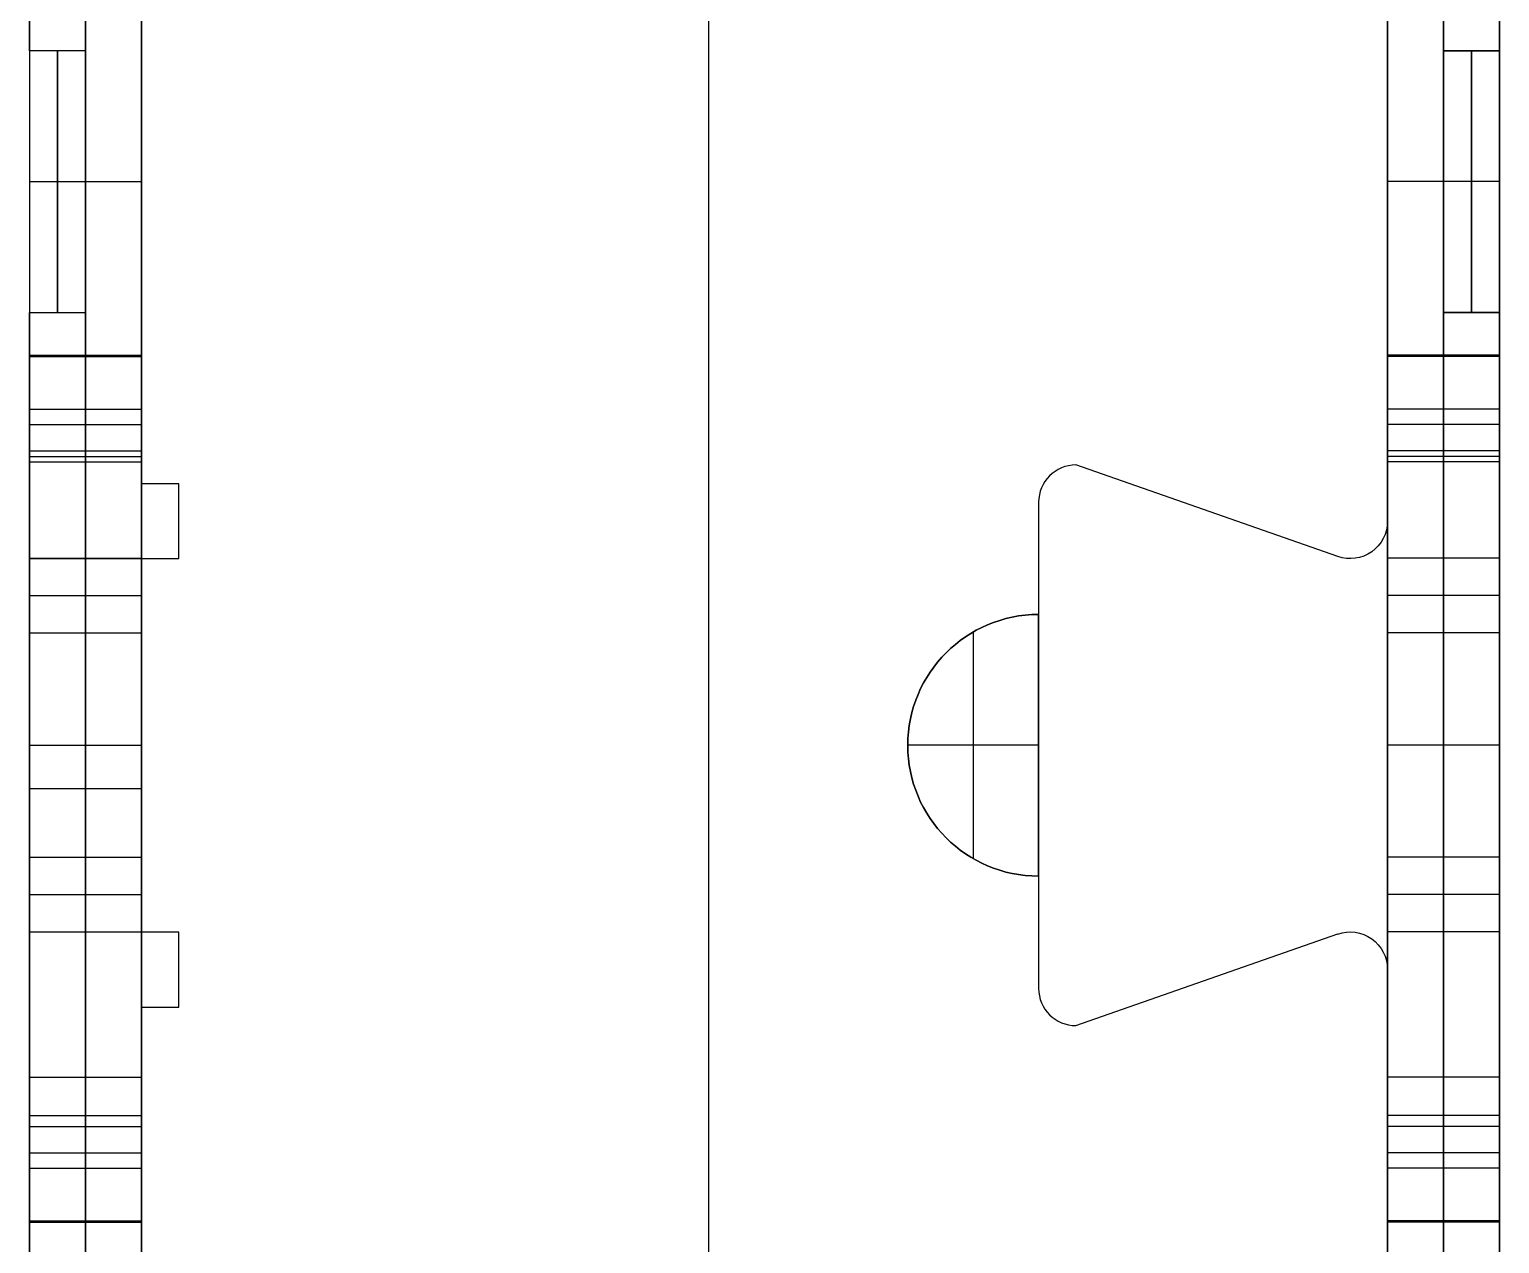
# Model space of a CAD drawing. Extents: x -2580 to -2312, y -43168 to -40231.
# Drawn here: x -2579.5 to -2343.5, y -41975.1 to -41780.2 of the extents above; entities that cross this region are included whole.
import ezdxf

# ---------------------------------------------------------------- set-up
doc = ezdxf.new("R2010")
doc.units = 0
doc.layers.add('ENDS', color=40, linetype='CONTINUOUS')

# ---------------------------------------------------------------- blocks, each defined once
blk = doc.blocks.new('SKYLARK200_END-XXXS-1')
at = {"layer": 'ENDS'}
for p, q in [((-159, -1468.13, 264), (-159, -2068.04, 264)), ((-159, -1468.13, 282), (-159, -2068.04, 282)), ((-50, -2068.03, 141), (-50, -1468.03, 141)), ((-32, -2068.03, 141), (-32, -1468.03, 141)), ((-250, -1621.63, 282), (-250, -1486.08, 282)), ((-250, -1621.63, 264), (-250, -1486.08, 264)), ((-250, -1621.63, 273), (-250, -1486.08, 273)), ((-50, -1486.07, 282), (-50, -1627.66, 282)), ((-50, -1486.07, 264), (-50, -1627.66, 264)), ((-50, -1486.07, 273), (-50, -1627.66, 273)), ((-250, -1524.03, 141), (-250, -2012.03, 141)), ((-268, -1534.13, 56), (-268, -1552.13, 56)), ((-268, -1552.13, 226), (-268, -1534.13, 226)), ((-259, -1612.13, 226), (-259, -1534.13, 226)), ((-259, -1534.13, 56), (-259, -1612.13, 56)), ((-250, -1612.13, 226), (-250, -1534.13, 226)), ((-250, -1534.13, 56), (-250, -1612.13, 56)), ((-50, -1612.13, 56), (-50, -1534.13, 56)), ((-50, -1534.13, 226), (-50, -1612.13, 226)), ((-41, -1534.13, 226), (-41, -1552.13, 226)), ((-41, -1552.13, 56), (-41, -1534.13, 56)), ((-32, -1534.13, 226), (-32, -1552.13, 226)), ((-32, -1552.13, 56), (-32, -1534.13, 56)), ((-268, -1545.01, 141), (-268, -1991.05, 141)), ((-259, -1552.13, 56), (-268, -1552.13, 56)), ((-259, -1552.13, 226), (-268, -1552.13, 226)), ((-259, -1594.13, 56), (-259, -1552.13, 56)), ((-259, -1552.13, 226), (-259, -1594.13, 226)), ((-41, -1552.13, 226), (-32, -1552.13, 226)), ((-41, -1594.13, 226), (-41, -1552.13, 226)), ((-32, -1552.13, 56), (-41, -1552.13, 56)), ((-41, -1552.13, 56), (-41, -1594.13, 56)), ((-259, -1591.31, 66.5), (-259, -1554.94, 66.5)), ((-259, -1591.31, 215.5), (-259, -1554.94, 215.5)), ((-250, -1553.86, 282), (-250, -1553.86, 264)), ((-41, -1591.31, 215.5), (-41, -1554.94, 215.5)), ((-41, -1554.94, 66.5), (-41, -1591.31, 66.5)), ((-50, -1556.87, 282), (-50, -1556.87, 264)), ((-268, -1573.13, 77), (-259, -1573.13, 77)), ((-268, -1573.13, 205), (-259, -1573.13, 205)), ((-259, -1573.13, 226), (-250, -1573.13, 226)), ((-259, -1573.13, 56), (-259, -1573.13, 77)), ((-259, -1573.13, 56), (-250, -1573.13, 56)), ((-259, -1573.13, 226), (-259, -1573.13, 205)), ((-41, -1573.13, 226), (-50, -1573.13, 226)), ((-41, -1573.13, 56), (-50, -1573.13, 56)), ((-32, -1573.13, 205), (-41, -1573.13, 205)), ((-41, -1573.13, 226), (-41, -1573.13, 205)), ((-32, -1573.13, 77), (-41, -1573.13, 77)), ((-41, -1573.13, 56), (-41, -1573.13, 77)), ((-268, -1612.13, 226), (-268, -1594.13, 226)), ((-268, -1594.13, 56), (-259, -1594.13, 56)), ((-268, -1594.13, 56), (-268, -1612.13, 56)), ((-268, -1594.13, 226), (-259, -1594.13, 226)), ((-32, -1594.13, 226), (-41, -1594.13, 226)), ((-41, -1594.13, 56), (-32, -1594.13, 56)), ((-41, -1594.13, 226), (-41, -1612.13, 226)), ((-41, -1612.13, 56), (-41, -1594.13, 56)), ((-32, -1612.13, 56), (-32, -1594.13, 56)), ((-32, -1594.13, 226), (-32, -1612.13, 226)), ((-268, -1600.98, 0), (-268, -1740.18, 0)), ((-268, -1600.98, 0), (-250, -1600.98, 0)), ((-268, -1633.58, 282), (-268, -1600.98, 282)), ((-268, -1600.98, 282), (-250, -1600.98, 282)), ((-268, -1601.04, 281.13), (-250, -1601.04, 281.13)), ((-268, -1601.04, 0.87), (-250, -1601.04, 0.87)), ((-268, -1601.23, 280.28), (-250, -1601.23, 280.28)), ((-268, -1601.23, 280.28), (-268, -1618.13, 232)), ((-268, -1618.13, 50), (-268, -1601.23, 1.72)), ((-268, -1601.23, 1.72), (-250, -1601.23, 1.72)), ((-259, -1600.98, 0), (-259, -1740.18, 0)), ((-259, -1633.58, 282), (-259, -1600.98, 282)), ((-259, -1601.23, 280.28), (-259, -1618.13, 232)), ((-259, -1618.13, 50), (-259, -1601.23, 1.72)), ((-250, -1600.98, 0), (-250, -1740.18, 0)), ((-250, -1633.58, 282), (-250, -1600.98, 282)), ((-250, -1601.23, 280.28), (-250, -1618.13, 232)), ((-250, -1618.13, 50), (-250, -1601.23, 1.72)), ((-32, -1600.98, 0), (-50, -1600.98, 0)), ((-50, -1633.58, 0), (-50, -1600.98, 0)), ((-32, -1600.98, 282), (-50, -1600.98, 282)), ((-50, -1600.98, 282), (-50, -1633.58, 282)), ((-32, -1601.04, 0.87), (-50, -1601.04, 0.87)), ((-32, -1601.04, 281.13), (-50, -1601.04, 281.13)), ((-32, -1601.23, 1.72), (-50, -1601.23, 1.72)), ((-50, -1601.23, 1.72), (-50, -1618.13, 50)), ((-32, -1601.23, 280.28), (-50, -1601.23, 280.28)), ((-50, -1618.13, 232), (-50, -1601.23, 280.28)), ((-41, -1633.58, 0), (-41, -1600.98, 0)), ((-41, -1600.98, 282), (-41, -1633.58, 282)), ((-41, -1601.23, 1.72), (-41, -1618.13, 50)), ((-41, -1618.13, 232), (-41, -1601.23, 280.28)), ((-32, -1633.58, 0), (-32, -1600.98, 0)), ((-32, -1600.98, 282), (-32, -1633.58, 282)), ((-32, -1601.23, 1.72), (-32, -1618.13, 50)), ((-32, -1618.13, 232), (-32, -1601.23, 280.28)), ((-268, -1609.68, 256.14), (-250, -1609.68, 256.14)), ((-268, -1609.68, 25.86), (-250, -1609.68, 25.86)), ((-32, -1609.68, 25.86), (-50, -1609.68, 25.86)), ((-32, -1609.68, 256.14), (-50, -1609.68, 256.14)), ((-268, -1612.13, 226), (-250, -1612.13, 226)), ((-268, -1612.13, 56), (-250, -1612.13, 56)), ((-32, -1612.13, 56), (-50, -1612.13, 56)), ((-32, -1612.13, 226), (-50, -1612.13, 226)), ((-268, -1616.37, 227.76), (-250, -1616.37, 227.76)), ((-268, -1616.37, 54.24), (-250, -1616.37, 54.24)), ((-32, -1616.37, 54.24), (-50, -1616.37, 54.24)), ((-32, -1616.37, 227.76), (-50, -1616.37, 227.76)), ((-268, -1617.28, 282), (-250, -1617.28, 282)), ((-268, -1618.13, 232), (-250, -1618.13, 232)), ((-268, -1618.13, 50), (-250, -1618.13, 50)), ((-57.98, -1633.33, 282), (-100, -1618.62, 282)), ((-100, -1618.62, 282), (-100, -1618.62, 264)), ((-57.98, -1633.33, 264), (-100, -1618.62, 264)), ((-57.98, -1633.33, 273), (-100, -1618.62, 273)), ((-32, -1617.28, 0), (-50, -1617.28, 0)), ((-32, -1617.28, 282), (-50, -1617.28, 282)), ((-32, -1618.13, 50), (-50, -1618.13, 50)), ((-32, -1618.13, 232), (-50, -1618.13, 232)), ((-104.24, -1620.38, 282), (-104.24, -1620.38, 264)), ((-244, -1621.63, 282), (-250, -1621.63, 282)), ((-250, -1621.63, 282), (-250, -1621.63, 264)), ((-244, -1621.63, 264), (-250, -1621.63, 264)), ((-244, -1621.63, 273), (-250, -1621.63, 273)), ((-247, -1621.63, 282), (-247, -1621.63, 264)), ((-244, -1633.63, 282), (-244, -1621.63, 282)), ((-244, -1621.63, 282), (-244, -1621.63, 264)), ((-244, -1633.63, 264), (-244, -1621.63, 264)), ((-244, -1633.63, 273), (-244, -1621.63, 273)), ((-106, -1624.62, 282), (-106, -1624.62, 264)), ((-106, -1624.62, 282), (-106, -1642.62, 282)), ((-106, -1624.62, 264), (-106, -1702.62, 264)), ((-106, -1624.62, 273), (-106, -1702.62, 273)), ((-78.99, -1625.97, 282), (-78.99, -1625.97, 264)), ((-244, -1627.63, 282), (-244, -1627.63, 264)), ((-50, -1627.66, 282), (-50, -1627.66, 264)), ((-52.53, -1632.56, 282), (-52.53, -1632.56, 264)), ((-268, -1645.58, 258), (-268, -1633.58, 258)), ((-268, -1633.58, 258), (-250, -1633.58, 258)), ((-268, -1633.58, 258), (-268, -1633.58, 282)), ((-268, -1633.58, 282), (-250, -1633.58, 282)), ((-268, -1633.58, 270), (-250, -1633.58, 270)), ((-268, -1693.63, 282), (-268, -1633.63, 282)), ((-268, -1633.63, 282), (-268, -1633.63, 264)), ((-268, -1693.63, 264), (-268, -1633.63, 264)), ((-268, -1633.63, 282), (-244, -1633.63, 282)), ((-268, -1633.63, 264), (-244, -1633.63, 264)), ((-268, -1693.63, 273), (-268, -1633.63, 273)), ((-268, -1633.63, 273), (-244, -1633.63, 273)), ((-259, -1645.58, 258), (-259, -1633.58, 258)), ((-259, -1633.58, 258), (-259, -1633.58, 282)), ((-256, -1633.63, 282), (-256, -1633.63, 264)), ((-250, -1645.58, 258), (-250, -1633.58, 258)), ((-250, -1633.58, 258), (-250, -1633.58, 282)), ((-244, -1633.63, 282), (-244, -1633.63, 264)), ((-57.98, -1633.33, 282), (-57.98, -1633.33, 264)), ((-32, -1633.58, 24), (-50, -1633.58, 24)), ((-50, -1645.58, 24), (-50, -1633.58, 24)), ((-32, -1633.58, 0), (-50, -1633.58, 0)), ((-50, -1633.58, 24), (-50, -1633.58, 0)), ((-32, -1633.58, 282), (-50, -1633.58, 282)), ((-32, -1633.58, 258), (-50, -1633.58, 258)), ((-50, -1633.58, 282), (-50, -1633.58, 258)), ((-50, -1633.58, 258), (-50, -1645.58, 258)), ((-32, -1633.58, 12), (-50, -1633.58, 12)), ((-32, -1633.58, 270), (-50, -1633.58, 270)), ((-41, -1645.58, 24), (-41, -1633.58, 24)), ((-41, -1633.58, 24), (-41, -1633.58, 0)), ((-41, -1633.58, 282), (-41, -1633.58, 258)), ((-41, -1633.58, 258), (-41, -1645.58, 258)), ((-32, -1645.58, 24), (-32, -1633.58, 24)), ((-32, -1633.58, 24), (-32, -1633.58, 0)), ((-32, -1633.58, 282), (-32, -1633.58, 258)), ((-32, -1633.58, 258), (-32, -1645.58, 258)), ((-268, -1639.58, 258), (-250, -1639.58, 258)), ((-32, -1639.58, 24), (-50, -1639.58, 24)), ((-32, -1639.58, 258), (-50, -1639.58, 258)), ((-106, -1642.62, 282), (-106, -1642.62, 273)), ((-106, -1684.62, 273), (-106, -1642.62, 273)), ((-268, -1681.58, 264), (-268, -1645.58, 264)), ((-268, -1645.58, 264), (-250, -1645.58, 264)), ((-268, -1645.58, 264), (-268, -1645.58, 258)), ((-268, -1645.58, 258), (-250, -1645.58, 258)), ((-268, -1645.58, 261), (-250, -1645.58, 261)), ((-259, -1681.58, 264), (-259, -1645.58, 264)), ((-259, -1645.58, 264), (-259, -1645.58, 258)), ((-250, -1681.58, 264), (-250, -1645.58, 264)), ((-250, -1645.58, 264), (-250, -1645.58, 258)), ((-116.5, -1645.43, 273), (-116.5, -1681.81, 273)), ((-32, -1645.58, 18), (-50, -1645.58, 18)), ((-50, -1681.58, 18), (-50, -1645.58, 18)), ((-32, -1645.58, 24), (-50, -1645.58, 24)), ((-50, -1645.58, 18), (-50, -1645.58, 24)), ((-32, -1645.58, 258), (-50, -1645.58, 258)), ((-32, -1645.58, 264), (-50, -1645.58, 264)), ((-50, -1645.58, 258), (-50, -1645.58, 264)), ((-50, -1645.58, 264), (-50, -1681.58, 264)), ((-32, -1645.58, 21), (-50, -1645.58, 21)), ((-32, -1645.58, 261), (-50, -1645.58, 261)), ((-41, -1681.58, 18), (-41, -1645.58, 18)), ((-41, -1645.58, 18), (-41, -1645.58, 24)), ((-41, -1645.58, 258), (-41, -1645.58, 264)), ((-41, -1645.58, 264), (-41, -1681.58, 264)), ((-32, -1681.58, 18), (-32, -1645.58, 18)), ((-32, -1645.58, 18), (-32, -1645.58, 24)), ((-32, -1645.58, 258), (-32, -1645.58, 264)), ((-32, -1645.58, 264), (-32, -1681.58, 264)), ((-268, -1663.58, 264), (-250, -1663.58, 264)), ((-268, -1663.63, 282), (-268, -1663.63, 264)), ((-127, -1663.62, 282), (-127, -1663.62, 273)), ((-106, -1663.62, 273), (-127, -1663.62, 273)), ((-106, -1663.62, 273), (-106, -1663.62, 264)), ((-32, -1663.58, 18), (-50, -1663.58, 18)), ((-32, -1663.58, 264), (-50, -1663.58, 264)), ((-268, -1670.58, 0), (-250, -1670.58, 0)), ((-268, -1693.58, 258), (-268, -1681.58, 258)), ((-268, -1681.58, 258), (-250, -1681.58, 258)), ((-268, -1681.58, 258), (-268, -1681.58, 264)), ((-268, -1681.58, 264), (-250, -1681.58, 264)), ((-268, -1681.58, 261), (-250, -1681.58, 261)), ((-259, -1693.58, 258), (-259, -1681.58, 258)), ((-259, -1681.58, 258), (-259, -1681.58, 264)), ((-250, -1693.58, 258), (-250, -1681.58, 258)), ((-250, -1681.58, 258), (-250, -1681.58, 264)), ((-32, -1681.58, 24), (-50, -1681.58, 24)), ((-50, -1693.58, 24), (-50, -1681.58, 24)), ((-32, -1681.58, 18), (-50, -1681.58, 18)), ((-50, -1681.58, 24), (-50, -1681.58, 18)), ((-32, -1681.58, 264), (-50, -1681.58, 264)), ((-32, -1681.58, 258), (-50, -1681.58, 258)), ((-50, -1681.58, 264), (-50, -1681.58, 258)), ((-50, -1681.58, 258), (-50, -1693.58, 258)), ((-32, -1681.58, 21), (-50, -1681.58, 21)), ((-32, -1681.58, 261), (-50, -1681.58, 261)), ((-41, -1693.58, 24), (-41, -1681.58, 24)), ((-41, -1681.58, 24), (-41, -1681.58, 18)), ((-41, -1681.58, 264), (-41, -1681.58, 258)), ((-41, -1681.58, 258), (-41, -1693.58, 258)), ((-32, -1693.58, 24), (-32, -1681.58, 24)), ((-32, -1681.58, 24), (-32, -1681.58, 18)), ((-32, -1681.58, 264), (-32, -1681.58, 258)), ((-32, -1681.58, 258), (-32, -1693.58, 258)), ((-106, -1684.62, 273), (-106, -1684.62, 282)), ((-106, -1684.62, 282), (-106, -1702.62, 282)), ((-268, -1687.58, 258), (-250, -1687.58, 258)), ((-32, -1687.58, 24), (-50, -1687.58, 24)), ((-32, -1687.58, 258), (-50, -1687.58, 258)), ((-268, -1740.18, 282), (-268, -1693.58, 282)), ((-268, -1693.58, 282), (-250, -1693.58, 282)), ((-268, -1693.58, 282), (-268, -1693.58, 258)), ((-268, -1693.58, 258), (-250, -1693.58, 258)), ((-268, -1693.58, 270), (-250, -1693.58, 270)), ((-244, -1693.63, 282), (-268, -1693.63, 282)), ((-268, -1693.63, 282), (-268, -1693.63, 264)), ((-244, -1693.63, 264), (-268, -1693.63, 264)), ((-244, -1693.63, 273), (-268, -1693.63, 273)), ((-259, -1740.18, 282), (-259, -1693.58, 282)), ((-259, -1693.58, 282), (-259, -1693.58, 258)), ((-256, -1693.63, 282), (-256, -1693.63, 264)), ((-250, -1740.18, 282), (-250, -1693.58, 282)), ((-250, -1693.58, 282), (-250, -1693.58, 258)), ((-244, -1705.63, 282), (-244, -1693.63, 282)), ((-244, -1693.63, 282), (-244, -1693.63, 264)), ((-244, -1705.63, 264), (-244, -1693.63, 264)), ((-244, -1705.63, 273), (-244, -1693.63, 273)), ((-100, -1708.62, 282), (-57.98, -1693.91, 282)), ((-100, -1708.62, 264), (-57.98, -1693.91, 264)), ((-100, -1708.62, 273), (-57.98, -1693.91, 273)), ((-57.98, -1693.91, 282), (-57.98, -1693.91, 264)), ((-32, -1693.58, 0), (-50, -1693.58, 0)), ((-50, -1740.18, 0), (-50, -1693.58, 0)), ((-32, -1693.58, 24), (-50, -1693.58, 24)), ((-50, -1693.58, 0), (-50, -1693.58, 24)), ((-32, -1693.58, 258), (-50, -1693.58, 258)), ((-32, -1693.58, 282), (-50, -1693.58, 282)), ((-50, -1693.58, 258), (-50, -1693.58, 282)), ((-50, -1693.58, 282), (-50, -1740.18, 282)), ((-32, -1693.58, 12), (-50, -1693.58, 12)), ((-32, -1693.58, 270), (-50, -1693.58, 270)), ((-41, -1740.18, 0), (-41, -1693.58, 0)), ((-41, -1693.58, 0), (-41, -1693.58, 24)), ((-41, -1693.58, 258), (-41, -1693.58, 282)), ((-41, -1693.58, 282), (-41, -1740.18, 282)), ((-32, -1740.18, 0), (-32, -1693.58, 0)), ((-32, -1693.58, 0), (-32, -1693.58, 24)), ((-32, -1693.58, 258), (-32, -1693.58, 282)), ((-32, -1693.58, 282), (-32, -1740.18, 282)), ((-52.53, -1694.68, 282), (-52.53, -1694.68, 264)), ((-244, -1699.63, 282), (-244, -1699.63, 264)), ((-78.99, -1701.27, 282), (-78.99, -1701.27, 264)), ((-50, -1699.58, 282), (-50, -1699.58, 264)), ((-50, -1699.58, 282), (-50, -1836.56, 282)), ((-50, -1699.58, 264), (-50, -1836.56, 264)), ((-50, -1699.58, 273), (-50, -1836.56, 273)), ((-106, -1702.62, 282), (-106, -1702.62, 264)), ((-250, -1830.53, 282), (-250, -1705.63, 282)), ((-250, -1705.63, 282), (-250, -1705.63, 264)), ((-250, -1830.53, 264), (-250, -1705.63, 264)), ((-250, -1705.63, 282), (-244, -1705.63, 282)), ((-250, -1705.63, 264), (-244, -1705.63, 264)), ((-250, -1830.53, 273), (-250, -1705.63, 273)), ((-250, -1705.63, 273), (-244, -1705.63, 273)), ((-247, -1705.63, 282), (-247, -1705.63, 264)), ((-244, -1705.63, 282), (-244, -1705.63, 264)), ((-104.24, -1706.86, 282), (-104.24, -1706.86, 264)), ((-100, -1708.62, 282), (-100, -1708.62, 264)), ((-268, -1716.88, 282), (-250, -1716.88, 282)), ((-32, -1716.88, 0), (-50, -1716.88, 0)), ((-32, -1716.88, 282), (-50, -1716.88, 282)), ((-268, -1739.93, 1.72), (-268, -1723.03, 50)), ((-268, -1723.03, 50), (-250, -1723.03, 50)), ((-268, -1723.03, 232), (-250, -1723.03, 232)), ((-268, -1723.03, 232), (-268, -1739.93, 280.28)), ((-268, -1724.79, 54.24), (-250, -1724.79, 54.24)), ((-268, -1724.79, 227.76), (-250, -1724.79, 227.76)), ((-259, -1739.93, 1.72), (-259, -1723.03, 50)), ((-259, -1723.03, 232), (-259, -1739.93, 280.28)), ((-250, -1739.93, 1.72), (-250, -1723.03, 50)), ((-250, -1723.03, 232), (-250, -1739.93, 280.28)), ((-32, -1723.03, 232), (-50, -1723.03, 232)), ((-50, -1739.93, 280.28), (-50, -1723.03, 232)), ((-32, -1723.03, 50), (-50, -1723.03, 50)), ((-50, -1723.03, 50), (-50, -1739.93, 1.72)), ((-32, -1724.79, 227.76), (-50, -1724.79, 227.76)), ((-32, -1724.79, 54.24), (-50, -1724.79, 54.24)), ((-41, -1739.93, 280.28), (-41, -1723.03, 232)), ((-41, -1723.03, 50), (-41, -1739.93, 1.72)), ((-32, -1739.93, 280.28), (-32, -1723.03, 232)), ((-32, -1723.03, 50), (-32, -1739.93, 1.72)), ((-268, -1729.03, 56), (-250, -1729.03, 56)), ((-268, -1729.03, 56), (-268, -1747.03, 56)), ((-268, -1729.03, 226), (-250, -1729.03, 226)), ((-268, -1747.03, 226), (-268, -1729.03, 226)), ((-259, -1807.03, 56), (-259, -1729.03, 56)), ((-259, -1729.03, 226), (-259, -1807.03, 226)), ((-250, -1807.03, 56), (-250, -1729.03, 56)), ((-250, -1729.03, 226), (-250, -1807.03, 226)), ((-32, -1729.03, 226), (-50, -1729.03, 226)), ((-32, -1729.03, 56), (-50, -1729.03, 56)), ((-50, -1807.03, 56), (-50, -1729.03, 56)), ((-50, -1729.03, 226), (-50, -1807.03, 226)), ((-41, -1747.03, 56), (-41, -1729.03, 56)), ((-41, -1729.03, 226), (-41, -1747.03, 226)), ((-32, -1729.03, 226), (-32, -1747.03, 226)), ((-32, -1747.03, 56), (-32, -1729.03, 56)), ((-268, -1731.48, 25.86), (-250, -1731.48, 25.86)), ((-268, -1731.48, 256.14), (-250, -1731.48, 256.14)), ((-32, -1731.48, 256.14), (-50, -1731.48, 256.14)), ((-32, -1731.48, 25.86), (-50, -1731.48, 25.86)), ((-268, -1739.93, 1.72), (-250, -1739.93, 1.72)), ((-268, -1739.93, 280.28), (-250, -1739.93, 280.28)), ((-268, -1740.11, 0.87), (-250, -1740.11, 0.87)), ((-268, -1740.11, 281.13), (-250, -1740.11, 281.13)), ((-268, -1740.18, 0), (-250, -1740.18, 0)), ((-268, -1740.18, 282), (-250, -1740.18, 282)), ((-32, -1739.93, 1.72), (-50, -1739.93, 1.72)), ((-32, -1739.93, 280.28), (-50, -1739.93, 280.28)), ((-32, -1740.11, 0.87), (-50, -1740.11, 0.87)), ((-32, -1740.11, 281.13), (-50, -1740.11, 281.13)), ((-32, -1740.18, 0), (-50, -1740.18, 0)), ((-32, -1740.18, 282), (-50, -1740.18, 282))]:
    blk.add_line(p, q, dxfattribs=at)
at = {"layer": 'ENDS', "extrusion": (1, 0, 0)}
for centre, radius, start, end in [((-1573.13, 56, -268), 21, 360, 180), ((-1573.13, 56, -259), 21, 0, 180), ((-1573.13, 226, -259), 21, 180, 0), ((-1573.13, 226, -36.5), 21, 180, 0), ((-1573.13, 56, -36.5), 21, 0, 180), ((-1573.13, 226, -32), 21, 180, 0), ((-1573.13, 56, -32), 21, 0, 180), ((-1606.98, 0, -50), 6, 0, 16.6229), ((-1606.98, 282, -50), 6, 343.3771, 360), ((-1606.98, 0, -41), 6, 0, 16.6229), ((-1606.98, 282, -41), 6, 343.3771, 360), ((-1606.98, 0, -32), 6, 0, 16.6229), ((-1606.98, 282, -32), 6, 343.3771, 0), ((-1612.13, 232, -268), 6, 180, 270), ((-1612.13, 50, -268), 6, 90, 180), ((-1612.13, 232, -259), 6, 180, 270), ((-1612.13, 50, -259), 6, 90, 180), ((-1612.13, 232, -250), 6, 180, 270), ((-1612.13, 50, -250), 6, 90, 180), ((-1729.03, 50, -268), 6, 360, 90), ((-1729.03, 232, -268), 6, 270, 360), ((-1729.03, 50, -259), 6, 360, 90), ((-1729.03, 232, -259), 6, 270, 360), ((-1729.03, 50, -250), 6, 360, 90), ((-1729.03, 232, -250), 6, 270, 360), ((-1734.18, 0, -50), 6, 163.3771, 180), ((-1734.18, 282, -50), 6, 180, 196.6229), ((-1734.18, 0, -41), 6, 163.3771, 180), ((-1734.18, 282, -41), 6, 180, 196.6229), ((-1734.18, 0, -32), 6, 163.3771, 180), ((-1734.18, 282, -32), 6, 180, 196.6229)]:
    blk.add_arc(centre, radius, start, end, dxfattribs=at)
at = {"layer": 'ENDS', "extrusion": (-1, 0, 0)}
for centre, radius, start, end in [((1573.13, 226, 268), 21, 180, 0), ((1573.13, 56, 263.5), 21, 0, 180), ((1573.13, 226, 263.5), 21, 180, 0), ((1573.13, 226, 41), 21, 180, 360), ((1573.13, 56, 41), 21, 360, 180), ((1606.98, 282, 268), 6, 180, 196.6229), ((1606.98, 0, 268), 6, 163.3771, 180), ((1606.98, 282, 259), 6, 180, 196.6229), ((1606.98, 0, 259), 6, 163.3771, 180), ((1606.98, 282, 250), 6, 180, 196.6229), ((1606.98, 0, 250), 6, 163.3771, 180), ((1612.13, 50, 50), 6, 360, 90), ((1612.13, 232, 50), 6, 270, 360), ((1612.13, 50, 41), 6, 360, 90), ((1612.13, 232, 41), 6, 270, 360), ((1612.13, 50, 32), 6, 360, 90), ((1612.13, 232, 32), 6, 270, 360), ((1729.03, 232, 50), 6, 180, 270), ((1729.03, 50, 50), 6, 90, 180), ((1729.03, 232, 41), 6, 180, 270), ((1729.03, 50, 41), 6, 90, 180), ((1729.03, 232, 32), 6, 180, 270), ((1729.03, 50, 32), 6, 90, 180), ((1734.18, 0, 268), 6, 0, 16.6229), ((1734.18, 282, 268), 6, 343.3771, 0), ((1734.18, 0, 259), 6, 0, 16.6229), ((1734.18, 282, 259), 6, 343.3771, 0), ((1734.18, 0, 250), 6, 0, 16.6229), ((1734.18, 282, 250), 6, 343.3771, 0)]:
    blk.add_arc(centre, radius, start, end, dxfattribs=at)
at = {"layer": 'ENDS'}
for centre, radius, start, end in [((-100, -1624.62, 282), 6, 90, 180), ((-100, -1624.62, 264), 6, 90, 180), ((-100, -1624.62, 273), 6, 90, 180), ((-106, -1663.62, 273), 21, 90, 270), ((-100, -1702.62, 282), 6, 180, 270), ((-100, -1702.62, 264), 6, 180, 270), ((-100, -1702.62, 273), 6, 180, 270)]:
    blk.add_arc(centre, radius, start, end, dxfattribs=at)
at = {"layer": 'ENDS', "extrusion": (0, 0, -1)}
for centre, radius, start, end in [((56, -1627.66, -282), 6, 180, 289.29), ((56, -1627.66, -264), 6, 180, 289.29), ((56, -1627.66, -273), 6, 180, 289.29), ((106, -1663.62, -277.5), 21, 270, 90), ((106, -1663.62, -282), 21, 270, 90), ((56, -1699.58, -282), 6, 70.71, 180), ((56, -1699.58, -264), 6, 70.71, 180), ((56, -1699.58, -273), 6, 70.71, 180)]:
    blk.add_arc(centre, radius, start, end, dxfattribs=at)

msp = doc.modelspace()

# ---------------------------------------------------------------- block references
at = {"layer": 'ENDS'}
msp.add_blockref('SKYLARK200_END-XXXS-1', (-2311.51, -40231.5, 18), dxfattribs=at)

doc.saveas('drawing.dxf')
